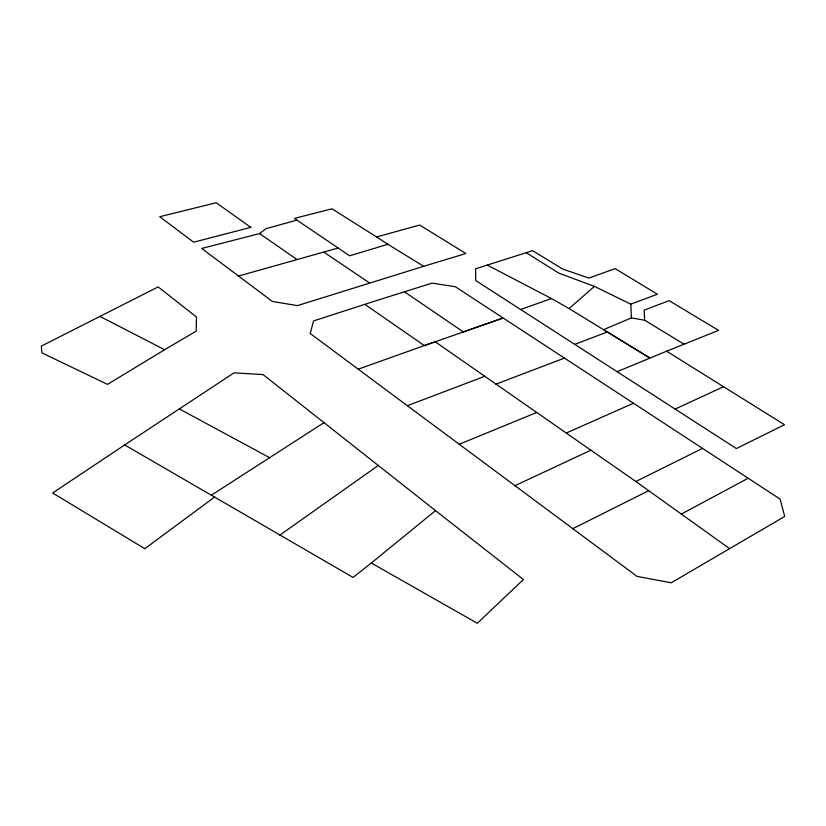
<?xml version="1.0" encoding="UTF-8"?>
<svg xmlns="http://www.w3.org/2000/svg" width="826" height="826" viewBox="0 0 826 826"><rect width="100%" height="100%" fill="white"/><g stroke="black" fill="none" stroke-linecap="round" stroke-linejoin="round"><path stroke-width="1.24" d="M487.361 265.115L551.479 298.558L569.073 308.594L594.41 286.385L630.785 304.144L657.424 294.232L615.163 268.646L588.814 278.063L562.836 269.111L532.584 250.67L475.58 268.811L475.683 280.52L736.369 448.549L784.493 424.719L666.603 351.195L616.981 371.721M371.318 563.002L435.529 510.623L523.426 579.532L477.304 623.269L371.318 563.002L353.032 577.405L124.674 444.935L52.657 492.998L144.798 548.701L214.791 496.922M423.686 266.302L297.443 305.61L272.425 301.469L201.74 248.461L259.581 233.572L266.148 228.626L296.895 220.119L349.625 255.792L387.879 244.289L423.686 266.302L465.864 253.52L419.649 225.044L376.594 236.959L332.021 208.792L294.459 218.384L296.895 220.119M279.828 535.145L378.432 465.348M124.674 444.935L234.078 372.825L263.081 374.601L435.529 510.623M211.487 495.125L324.319 422.437M164.611 349.728L107.514 384.379L41.94 352.898L41.3 346.135L158.169 286.901L196.485 317.06L196.165 331.143L164.611 349.728L99.956 316.41M729.606 548.64L784.7 516.467L780.116 499.121L455.332 286.736L432.06 283.122L375.272 300.953L313.508 320.942L310.215 333.508L636.98 576.362L671.197 582.784L729.606 548.64L635.844 481.496L435.147 341.727L358.329 369.15M681.223 514.123L747.85 478.399M572.563 528.795L648.782 490.654M635.844 481.496L702.121 448.611M514.722 485.802L590.993 450.149M674.976 409.149L723.7 386.661M684.227 344.318L644.672 320.22L644.135 310.163L669.112 300.654L718.568 330.379L666.603 351.195M566.316 433.01L633.16 403.367M644.672 320.22L631.425 317.907L603.61 329.626L649.732 357.937L569.073 308.594M459.277 444.243L536.601 412.525M407.517 405.649L484.81 376.284M574.597 344.432L607.409 331.949M495.868 384.183L564.22 358.185M520.814 309.42L551.479 298.558M238.301 276.101L338.144 248.017M594.41 286.385L558.841 273.138L526.265 252.715M179.717 409.118L269.957 457.872M376.594 236.959L387.879 244.289M324.009 252.26L369.511 282.936M404.771 292.032L463.324 331.918L502.869 318.093L424.327 345.598L365.113 304.515M259.581 233.572L297.071 259.55M630.785 304.144L631.425 317.907M250.805 227.377L193.635 242.194L159.748 216.722L216.206 202.731L250.805 227.377"/></g></svg>
